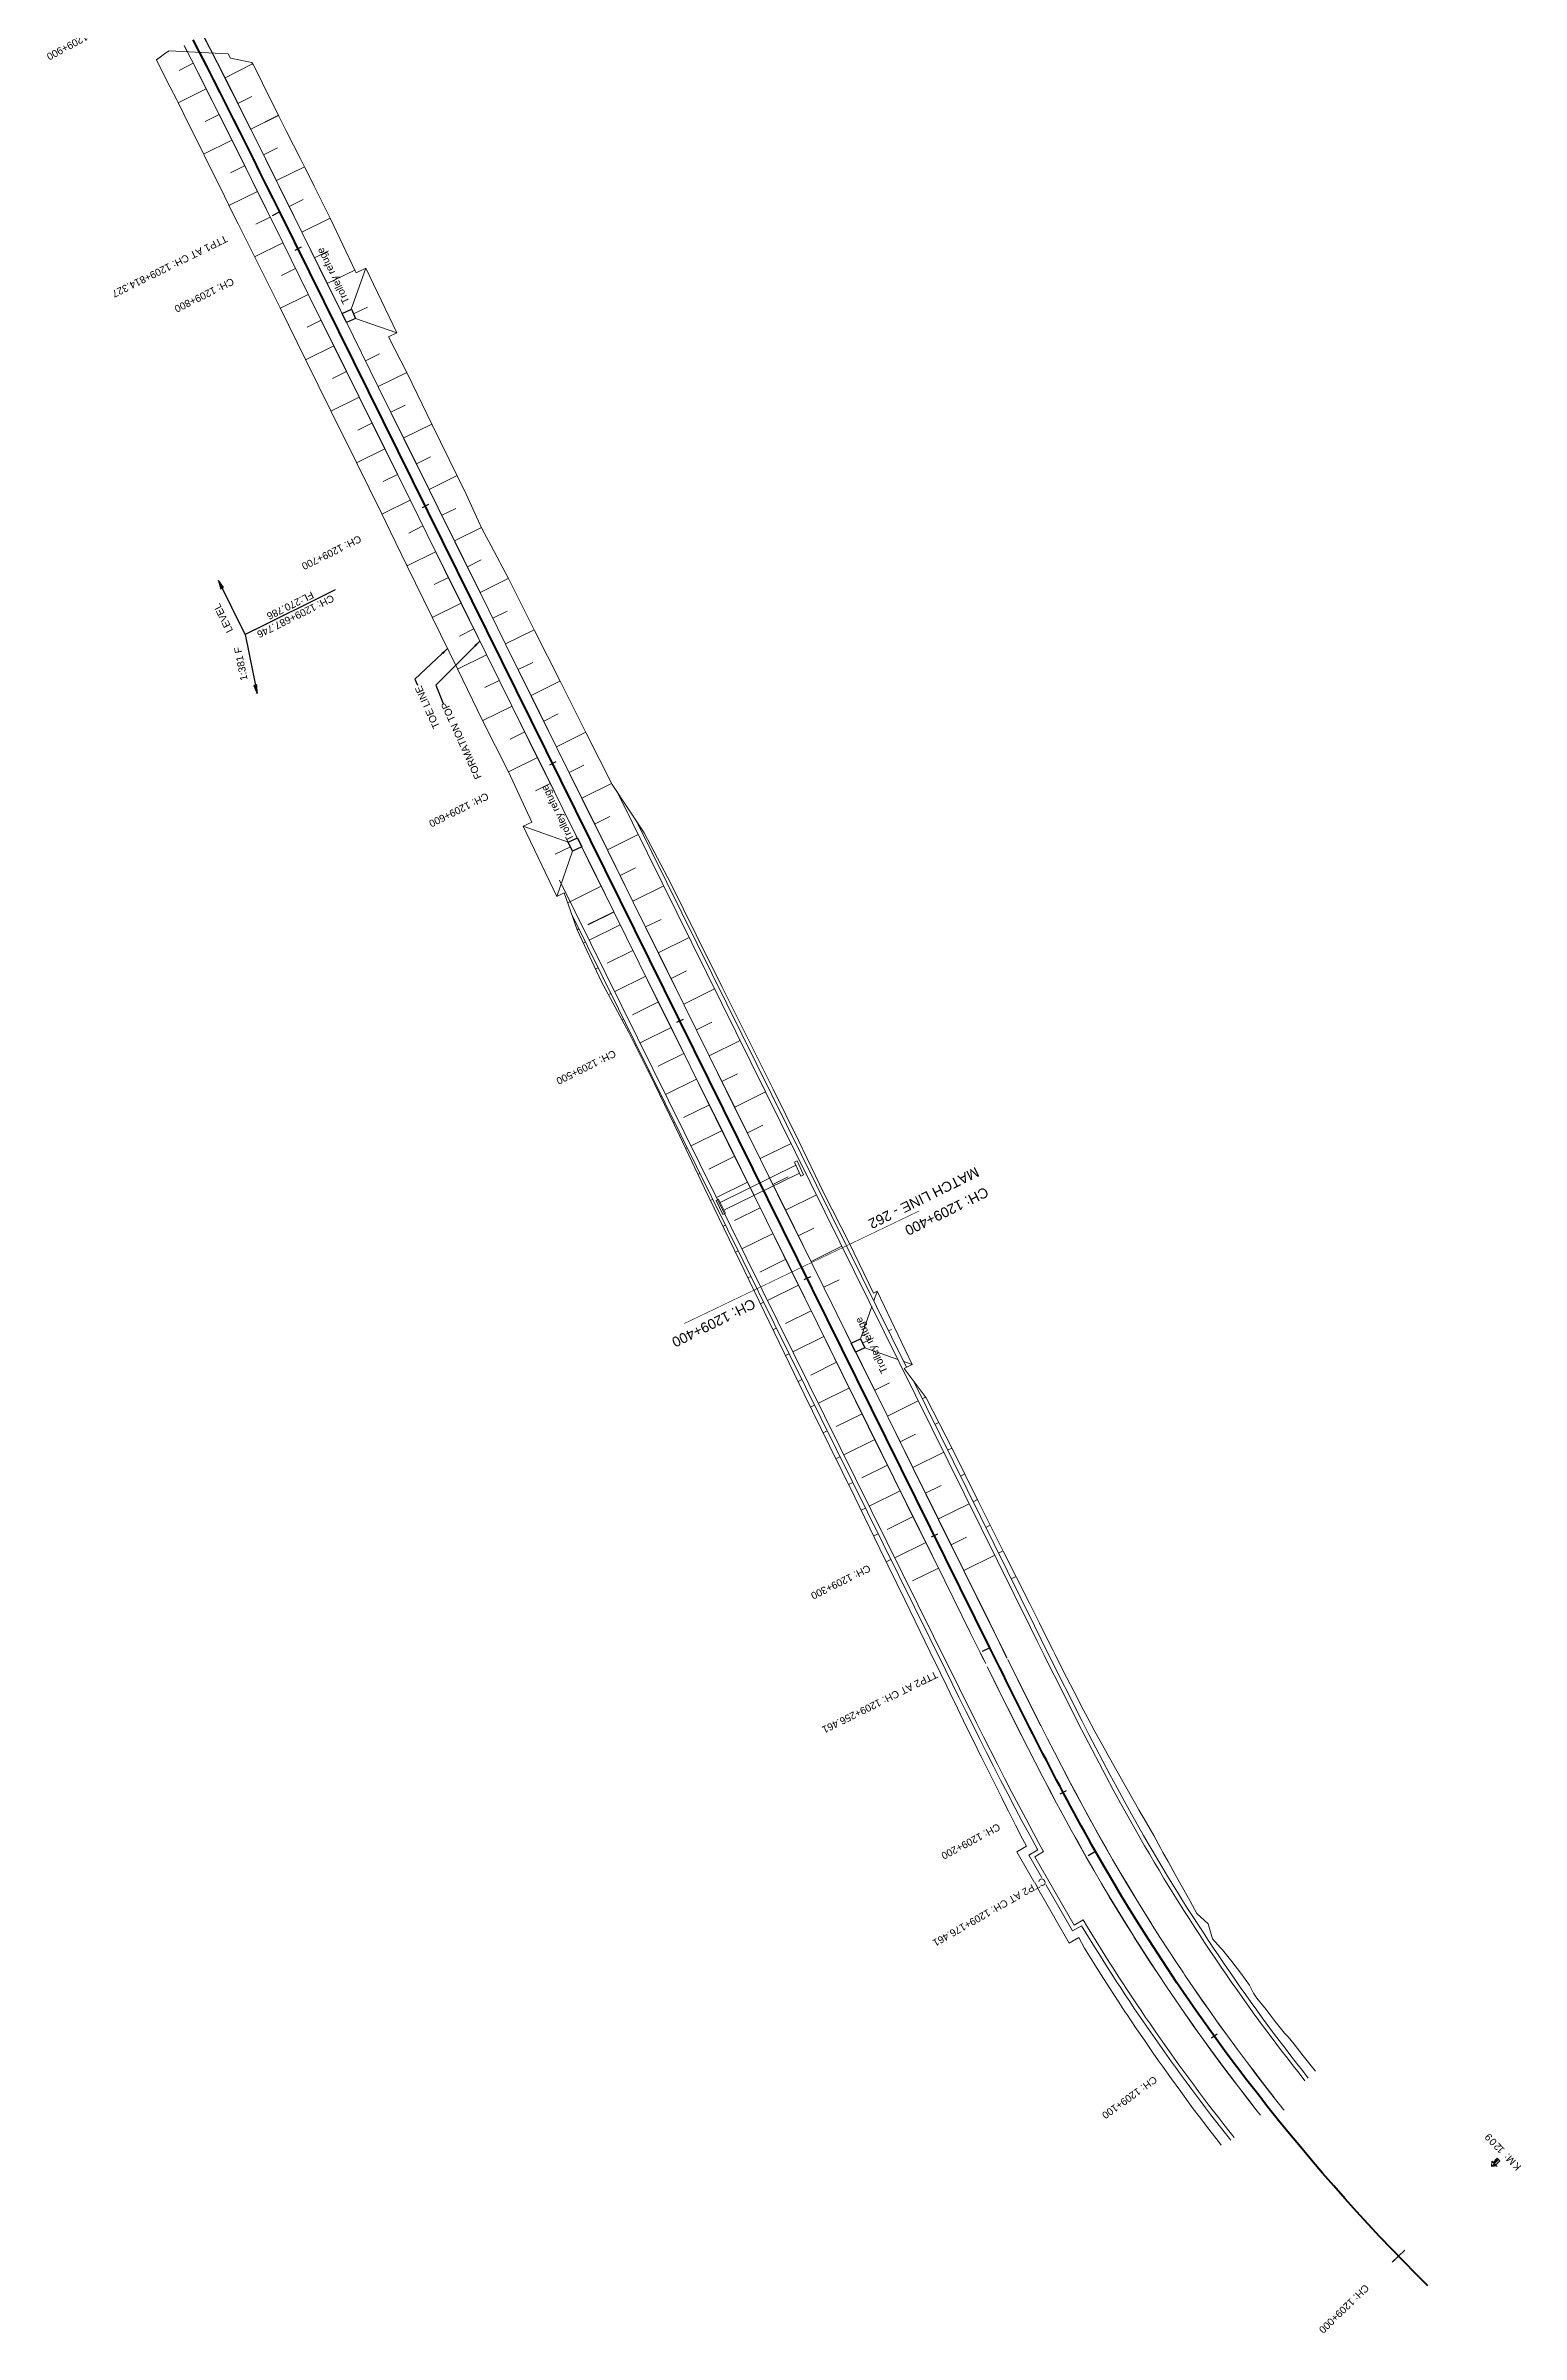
# Model space of a CAD drawing. Header units: metres. Extents: x 627595 to 629620, y 3389808 to 3391758.
# Drawn here: x 629106 to 629620, y 3389808 to 3390605 of the extents above; entities that cross this region are included whole.
import ezdxf

# ---------------------------------------------------------------- set-up
doc = ezdxf.new("R2010")
doc.units = ezdxf.units.M
doc.linetypes.add('CENTER2', pattern=[28.575, 19.05, -3.175, 3.175, -3.175])
doc.linetypes.add('PHANTOM2', pattern=[1.25, 0.625, -0.125, 0.125, -0.125, 0.125, -0.125])
doc.layers.add('A-BLDG', color=7, linetype='Continuous')
doc.layers.add('Trolley Refuse', color=10, linetype='Continuous')
for name, color, linetype, lineweight in [('C-ALIG-DG-CURVE', 1, 'CENTER2', 70), ('C-ALIG-DG-LINE', 1, 'CENTER2', 70), ('C-ALIG-DG-SPIRAL', 1, 'CENTER2', 70), ('C-ALIG-LABL-DG', 1, 'Continuous', 25), ('C-ALIG-LABL-DG-MARK', 1, 'Continuous', 25), ('Km post', 1, 'Continuous', 13), ('MATCH LINE', 7, 'Continuous', 0), ('PROPOSED DFCC TOE LINE', 239, 'Continuous', 0), ('PROPOSED DFCC TOE SLOPES', 239, 'Continuous', 0), ('PROPOSED DFCC TRACK', 1, 'Continuous', 0), ('PROPOSED FORMATION LINE - PLAN', 187, 'Continuous', 0)]:
    doc.layers.add(name, color=color, linetype=linetype, lineweight=lineweight)
doc.styles.add('Arial', font='arial.ttf')
doc.styles.get("Standard").update_dxf_attribs({"font": 'simplex.shx'})
doc.dimstyles.get("Standard").update_dxf_attribs({"dimtxt": 0.18, "dimasz": 0.18, "dimexe": 0.18, "dimexo": 0.0625, "dimgap": 0.09, "dimtad": 0, "dimtih": 1, "dimtoh": 1, "dimdec": 4, "dimzin": 0, "dimdsep": 46, "dimtxsty": 'Standard', "dimcen": 0.09, "dimadec": 0, "dimazin": 0, "dimtfac": 1, "dimtdec": 4, "dimtofl": 0, "dimtmove": 0, "dimatfit": 3, "dimfxl": 1, "dimtolj": 1, "dimtzin": 0, "dimarcsym": 0})

# ---------------------------------------------------------------- blocks, each defined once
blk = doc.blocks.new('Direction')
h = blk.add_hatch(color=256)
h.dxf.hatch_style = 1
h.paths.add_polyline_path([(-5.54, 0), (-4.75, -0.13), (-4.75, 0.13)])
blk.add_lwpolyline([(-5.54, 0), (-4.75, -0.13), (-4.75, 0.13)], close=True)
blk.add_lwpolyline([(0, 0), (-5.54, 0)])
blk = doc.blocks.new('Tick Hor')
blk.add_lwpolyline([(-0.5, 0), (0.5, 0)])
blk = doc.blocks.new('KM Post')
at = {"layer": 'Km post', "lineweight": 13}
h = blk.add_hatch(color=256, dxfattribs=at)
h.paths.add_polyline_path([(0, -8.9), (1.6, -8.9), (1.6, -3.8), (0, -3.8)])
h.paths.add_polyline_path([(0, -3.8), (0, 0), (-3.4, -3.8)])
for p, q in [((0, -8.9), (0, 0)), ((3.1, -3.8), (0, 0)), ((3.1, -3.8), (-3.4, -3.8))]:
    blk.add_line(p, q, dxfattribs=at)
blk.add_lwpolyline([(1.6, -3.8), (1.6, -8.9), (-1.6, -8.9), (-1.6, -3.8)], dxfattribs=at)

msp = doc.modelspace()

# ---------------------------------------------------------------- linework, layer by layer
at = {"layer": 'C-ALIG-DG-CURVE', "color": 1, "linetype": 'Continuous', "lineweight": 50, "flags": 128}
msp.add_lwpolyline([(629587.5325, 3389825.3041, -0.06831964), (629471.8222, 3389976.5204)], format="xyb", dxfattribs=at)
at = {"layer": 'C-ALIG-DG-LINE', "color": 1, "linetype": 'Continuous', "lineweight": 50, "flags": 128}
msp.add_lwpolyline([(629434.9824, 3390047.5202), (629187.6351, 3390547.5542)], dxfattribs=at)
at = {"layer": 'C-ALIG-DG-SPIRAL', "color": 1, "linetype": 'Continuous', "lineweight": 50, "flags": 128}
for points in [[(629187.6351, 3390547.5542), (629185.3465, 3390552.1804), (629183.0568, 3390556.806), (629180.7649, 3390561.4305), (629178.4698, 3390566.0534), (629176.1702, 3390570.6741), (629173.8652, 3390575.2921), (629171.5536, 3390579.9068), (629169.2344, 3390584.5177), (629166.9064, 3390589.1241), (629164.5687, 3390593.7256), (629162.22, 3390598.3216), (629159.8594, 3390602.9114), (629157.4857, 3390607.4944)], [(629471.8222, 3389976.5204), (629470.5514, 3389978.7665), (629469.2885, 3389981.017), (629468.0335, 3389983.2719), (629466.786, 3389985.531), (629465.5457, 3389987.7941), (629464.3124, 3389990.0609), (629463.0859, 3389992.3315), (629461.8658, 3389994.6055), (629460.652, 3389996.8829), (629459.4442, 3389999.1634), (629458.242, 3390001.4469), (629457.0453, 3390003.7333), (629455.8538, 3390006.0224), (629454.6671, 3390008.3141), (629453.4851, 3390010.6081), (629452.3074, 3390012.9044), (629451.1339, 3390015.2027), (629449.9642, 3390017.5031), (629448.798, 3390019.8052), (629447.6351, 3390022.109), (629446.4753, 3390024.4143), (629445.3182, 3390026.721), (629444.1635, 3390029.0289), (629443.0111, 3390031.3379), (629441.8605, 3390033.6479), (629440.7117, 3390035.9587), (629439.5641, 3390038.2702), (629438.4177, 3390040.5822), (629437.2722, 3390042.8947), (629436.1271, 3390045.2074), (629434.9824, 3390047.5202)]]:
    msp.add_lwpolyline(points, dxfattribs=at)
at = {"layer": 'C-ALIG-LABL-DG', "color": 1, "linetype": 'Continuous', "lineweight": 25}
msp.add_line((629577.3159, 3389835.6481), (629575.5191, 3389833.9099), dxfattribs=at)
at = {"layer": 'C-ALIG-LABL-DG-MARK', "color": 1, "linetype": 'Continuous', "lineweight": 25}
for p, q in [((629187.6351, 3390547.5542), (629184.9461, 3390546.2241)), ((629434.9824, 3390047.5202), (629432.2937, 3390046.1895)), ((629471.8222, 3389976.5204), (629469.2139, 3389975.0383))]:
    msp.add_line(p, q, dxfattribs=at)
at = {"layer": 'MATCH LINE', "color": 10, "linetype": 'PHANTOM2', "ltscale": 15, "const_width": 0.2}
for points in [[(629410.3418, 3390199.6294), (629328.5466, 3390160.4237)], [(629397.6901, 3390193.5652), (629328.5466, 3390160.4237)]]:
    msp.add_lwpolyline(points, dxfattribs=at)
at = {"layer": 'PROPOSED DFCC TOE LINE', "lineweight": 0, "flags": 128}
for points in [[(629515.6058, 3389874.2762), (629514.6381, 3389875.5172), (629511.2908, 3389879.8426), (629507.9577, 3389884.1788), (629505.8372, 3389886.9857), (629504.6757, 3389888.5536), (629501.4471, 3389892.9678), (629498.2459, 3389897.4013), (629495.0595, 3389901.8449), (629493.7641, 3389903.6706), (629491.9074, 3389906.3127), (629488.7904, 3389910.8048), (629485.7129, 3389915.3238), (629482.6745, 3389919.8689), (629482.1408, 3389920.6668), (629479.6494, 3389924.4225), (629476.7079, 3389929.0307), (629473.7423, 3389933.6226), (629471.0175, 3389937.9902), (629470.85, 3389938.261), (629468.0041, 3389942.9276), (629465.9943, 3389946.5891), (629462.6601, 3389944.6657), (629444.3303, 3389976.4399), (629447.7098, 3389978.3894), (629446.344, 3389980.9219), (629443.8806, 3389985.7865), (629441.4266, 3389990.6429), (629440.8962, 3389991.701), (629439.002, 3389995.5023), (629436.6095, 3390000.3658), (629434.1805, 3390005.1986), (629431.8507, 3390009.8752), (629431.7735, 3390010.0309), (629429.383, 3390014.8601), (629427.0145, 3390019.689), (629424.6554, 3390024.5112), (629422.9602, 3390027.9645), (629422.2951, 3390029.3216), (629419.9533, 3390034.13), (629417.6299, 3390038.9364), (629414.2123, 3390045.9793), (629405.4392, 3390063.9527), (629396.6572, 3390081.9217), (629387.9274, 3390099.9166), (629379.1476, 3390117.8867), (629370.3299, 3390135.838), (629361.5832, 3390153.8245), (629352.8875, 3390171.8362), (629344.1535, 3390189.829), (629335.4565, 3390207.8401), (629326.834, 3390225.888), (629318.1491, 3390243.905), (629309.2545, 3390261.8183), (629299.7497, 3390279.4298), (629291.2682, 3390297.5475), (629286.7018, 3390310.411), (629284.12, 3390309.1735), (629272.4083, 3390333.6077), (629275.4887, 3390335.0842), (629267.2676, 3390352.6148), (629258.2942, 3390370.4891), (629249.5334, 3390388.4686), (629240.7394, 3390406.4317), (629234.9411, 3390418.2132), (629231.9448, 3390424.3945), (629226.188, 3390436.1965), (629223.1631, 3390442.3637), (629214.329, 3390460.3069), (629205.4456, 3390478.2258), (629196.6214, 3390496.1739), (629187.8183, 3390514.1325), (629178.801, 3390531.9851), (629173.1027, 3390543.4294), (629170.742, 3390548.2097), (629169.909, 3390549.8958), (629168.3817, 3390552.9859), (629166.0306, 3390557.7623), (629163.683, 3390562.5362), (629161.3321, 3390567.3043), (629161.0899, 3390567.7946), (629158.9767, 3390572.0658), (629156.6157, 3390576.8204), (629154.2457, 3390581.5662), (629152.218, 3390585.6075), (629151.8676, 3390586.3037), (629149.4802, 3390591.0324), (629147.0829, 3390595.7517), (629144.6881, 3390600.4684), (629147.9802, 3390602.9648)], [(629170.5248, 3390601.1283), (629177.9553, 3390599.5519), (629178.345, 3390598.8644), (629180.4288, 3390594.7902), (629182.8537, 3390590.0081), (629185.2148, 3390585.1982), (629187.3345, 3390580.8879), (629187.5811, 3390580.3953), (629189.9739, 3390575.6099), (629192.395, 3390570.8426), (629194.8348, 3390566.0889), (629196.4118, 3390563.014), (629197.2712, 3390561.3375), (629199.6414, 3390556.5577), (629205.3025, 3390545.0949), (629213.8935, 3390527.0314), (629214.2203, 3390526.3806), (629217.628, 3390528.014), (629228.4472, 3390505.4418), (629225.514, 3390504.0358), (629232.046, 3390491.3845), (629240.7735, 3390473.3885), (629249.5801, 3390455.4316), (629252.5486, 3390449.2366), (629258.0668, 3390437.3166), (629261.3035, 3390431.2542), (629267.3878, 3390419.6142), (629276.4196, 3390401.7687), (629285.4012, 3390383.8985), (629294.4077, 3390366.0405), (629303.379, 3390348.1651), (629314.5214, 3390331.3637), (629323.8283, 3390313.6544), (629332.7413, 3390295.7501), (629341.6451, 3390277.8414), (629350.5657, 3390259.9409), (629359.5194, 3390242.0569), (629368.3753, 3390224.1244), (629376.9988, 3390206.0769), (629386.0758, 3390188.2539), (629394.4132, 3390171.058), (629395.697, 3390171.6733), (629407.9315, 3390146.1484), (629405.1127, 3390144.7974), (629412.8161, 3390134.5419), (629421.9142, 3390116.7292), (629430.7927, 3390098.8079), (629439.745, 3390080.9231), (629448.781, 3390063.0798), (629452.2281, 3390056.0515), (629454.6153, 3390051.2876), (629457.0111, 3390046.5391), (629457.6873, 3390045.2009), (629459.4074, 3390041.8019), (629461.8007, 3390037.0743), (629464.1931, 3390032.3575), (629466.6372, 3390027.678), (629466.7167, 3390027.5277), (629469.1106, 3390023.0251), (629471.5977, 3390018.3912), (629474.1002, 3390013.7774), (629476.0609, 3390010.1786), (629476.6103, 3390009.1799), (629479.1609, 3390004.6163), (629481.7462, 3390000.0844), (629484.3428, 3389995.5718), (629485.7028, 3389993.1632), (629486.9159, 3389991.0592), (629489.5299, 3389986.5824), (629492.1278, 3389982.1288), (629494.569, 3389977.5833), (629495.2884, 3389976.2589), (629497.0446, 3389973.0549), (629499.5345, 3389968.5316), (629502.0289, 3389964.0071), (629504.6085, 3389959.5315), (629504.7598, 3389959.2714), (629507.0775, 3389954.9815), (629510.9682, 3389951.3508), (629512.503, 3389946.1829), (629515.3568, 3389942.9673), (629516.0079, 3389942.3128), (629519.2971, 3389938.3087), (629522.364, 3389934.1584), (629525.4226, 3389930.005), (629526.7996, 3389927.2464), (629528.0306, 3389925.5297), (629531.2516, 3389921.4926), (629534.3764, 3389917.3884), (629537.5785, 3389913.3437), (629538.8819, 3389912.0231), (629540.9493, 3389909.4303), (629544.1096, 3389905.3592), (629547.3514, 3389901.3522), (629548.4141, 3389900.0459)], [(629403.3151, 3390147.1905), (629305.4166, 3390345.0927)], [(629405.9693, 3390145.2079), (629312.0032, 3390335.1609)]]:
    msp.add_lwpolyline(points, dxfattribs=at)
for points in [[(629520.0379, 3389877.0045, -0.03223318), (629467.4456, 3389952.7266), (629464.3428, 3389950.9366), (629450.6013, 3389974.7572), (629453.7022, 3389976.5461), (629452.7739, 3389978.222), (629450.1722, 3389982.9926), (629447.6036, 3389987.772), (629445.0655, 3389992.5587), (629442.5557, 3389997.3511), (629440.0715, 3390002.1479), (629437.6106, 3390006.9476), (629435.1706, 3390011.7489), (629432.7489, 3390016.5505), (629430.3431, 3390021.351), (629427.9507, 3390026.1492), (629425.5692, 3390030.9438), (629423.198, 3390035.73), (629420.8292, 3390040.5175), (629285.1358, 3390314.8222)], [(629518.866, 3389876.0683, -0.03172122), (629466.9221, 3389950.6928), (629463.793, 3389948.8878), (629448.5524, 3389975.307), (629451.6758, 3389977.1087), (629451.4593, 3389977.4995), (629448.8531, 3389982.2785), (629446.2803, 3389987.0656), (629443.7385, 3389991.8594), (629441.2253, 3389996.6582), (629438.7381, 3390001.4608), (629436.2746, 3390006.2656), (629433.8323, 3390011.0714), (629431.4087, 3390015.8767), (629429.0014, 3390020.6803), (629426.6078, 3390025.4809), (629424.2254, 3390030.2772), (629421.8539, 3390035.0641), (629419.4848, 3390039.8523), (629289.3887, 3390302.8419)], [(629544.7272, 3389896.7277, -0.03867202), (629485.5738, 3389984.3008), (629482.9984, 3389988.8728), (629480.4666, 3389993.4432), (629477.9613, 3389998.0372), (629475.4803, 3390002.6534), (629473.0215, 3390007.2906), (629470.5827, 3390011.9474), (629468.1616, 3390016.6225), (629465.7559, 3390021.3145), (629463.3633, 3390026.0224), (629460.9816, 3390030.7447), (629458.6083, 3390035.4803), (629456.2411, 3390040.2279), (629453.8776, 3390044.9864), (629451.5135, 3390049.7582), (629449.1519, 3390054.5312), (629403.3151, 3390147.1905)], [(629545.8992, 3389897.6639, -0.03866952), (629486.8794, 3389985.0394), (629484.3079, 3389989.6043), (629481.7811, 3389994.1657), (629479.2804, 3389998.7513), (629476.8035, 3390003.3598), (629474.3485, 3390007.9899), (629471.9131, 3390012.6403), (629469.495, 3390017.3095), (629467.0919, 3390021.9965), (629464.7016, 3390026.6999), (629462.3218, 3390031.4185), (629459.95, 3390036.151), (629457.584, 3390040.8962), (629455.2213, 3390045.653), (629452.8576, 3390050.4241), (629450.4963, 3390055.1964), (629408.2164, 3390140.6654)]]:
    msp.add_lwpolyline(points, format="xyb", dxfattribs=at)
at = {"layer": 'PROPOSED DFCC TOE SLOPES', "flags": 128}
for points in [[(629157.4623, 3390599.3376), (629152.6239, 3390596.853)], [(629168.575, 3390594.2855), (629178.1647, 3390599.1824)], [(629168.5827, 3390594.2703), (629178.1968, 3390599.1257)], [(629162.0004, 3390590.4466), (629152.2686, 3390585.5066)], [(629173.0907, 3390585.3441), (629177.9184, 3390587.7822)], [(629173.0965, 3390585.3325), (629177.9325, 3390587.7542)], [(629166.5003, 3390581.5329), (629161.609, 3390579.0739)], [(629177.574, 3390576.3909), (629187.1803, 3390581.2013)], [(629177.5783, 3390576.3823), (629187.1966, 3390581.1682)], [(629170.9718, 3390572.6008), (629161.1395, 3390567.6942)], [(629182.0331, 3390567.4294), (629186.8608, 3390569.8315)], [(629182.0357, 3390567.4242), (629186.8672, 3390569.819)], [(629175.4223, 3390563.6543), (629170.4836, 3390561.2021)], [(629186.4769, 3390558.4645), (629196.2585, 3390563.313)], [(629186.4781, 3390558.462), (629196.2634, 3390563.3034)], [(629179.8611, 3390554.6981), (629169.959, 3390549.7947)], [(629190.9127, 3390549.499), (629195.8208, 3390551.9274)], [(629190.9128, 3390549.4988), (629195.8211, 3390551.9268)], [(629184.2949, 3390545.7363), (629179.344, 3390543.287)], [(629195.3467, 3390540.5355), (629205.1574, 3390545.3887)], [(629188.7289, 3390536.7731), (629178.8507, 3390531.8866)], [(629193.1628, 3390527.8099), (629188.2611, 3390525.3851)], [(629199.7807, 3390531.5723), (629204.619, 3390533.9657)], [(629204.2146, 3390522.609), (629213.7527, 3390527.3273)], [(629212.5732, 3390513.6528), (629217.628, 3390528.014)], [(629197.5968, 3390518.8466), (629187.8669, 3390514.0334)], [(629213.3296, 3390512.0747), (629218.1836, 3390514.4013)], [(629214.086, 3390510.4966), (629228.4472, 3390505.4418)], [(629202.0307, 3390509.8834), (629197.1496, 3390507.4688)], [(629206.4647, 3390500.9201), (629196.6701, 3390496.0749)], [(629217.5165, 3390495.7192), (629222.4119, 3390498.1409)], [(629210.8986, 3390491.9568), (629205.9904, 3390489.5288)], [(629221.9505, 3390486.756), (629231.8957, 3390491.6757)], [(629215.3326, 3390482.9936), (629205.4946, 3390478.1269)], [(629226.3844, 3390477.7927), (629231.3256, 3390480.237)], [(629219.7665, 3390474.0303), (629214.8514, 3390471.5989)], [(629230.8184, 3390468.8294), (629240.6305, 3390473.6833)], [(629224.2005, 3390465.0671), (629214.3778, 3390460.2079)], [(629228.6345, 3390456.1038), (629223.7146, 3390453.6701)], [(629235.2523, 3390459.8662), (629240.1424, 3390462.2852)], [(629239.6863, 3390450.9029), (629249.4358, 3390455.7258)], [(629233.0684, 3390447.1405), (629223.2117, 3390442.2646)], [(629244.1203, 3390441.9397), (629248.9235, 3390444.3157)], [(629237.5024, 3390438.1773), (629232.5557, 3390435.7302)], [(629248.5542, 3390432.9764), (629257.9291, 3390437.614)], [(629241.9363, 3390429.214), (629231.9929, 3390424.2952)], [(629252.9882, 3390424.0131), (629257.7953, 3390426.3911)], [(629246.3703, 3390420.2508), (629241.3714, 3390417.7779)], [(629257.4221, 3390415.0499), (629267.236, 3390419.9046)], [(629250.8042, 3390411.2875), (629240.7879, 3390406.3326)], [(629261.8561, 3390406.0866), (629266.8059, 3390408.5352)], [(629255.2382, 3390402.3242), (629250.2116, 3390399.8377)], [(629266.29, 3390397.1234), (629276.2716, 3390402.061)], [(629259.6722, 3390393.361), (629249.5817, 3390388.3694)], [(629270.724, 3390388.1601), (629275.7436, 3390390.6432)], [(629264.1061, 3390384.3977), (629259.0341, 3390381.8887)], [(629275.1579, 3390379.1968), (629285.2541, 3390384.1912)], [(629268.5401, 3390375.4345), (629258.3437, 3390370.3905)], [(629279.5919, 3390370.2336), (629284.6744, 3390372.7478)], [(629272.974, 3390366.4712), (629267.9022, 3390363.9623)], [(629284.0259, 3390361.2703), (629294.2602, 3390366.333)], [(629277.408, 3390357.5079), (629267.3145, 3390352.5149)], [(629288.4598, 3390352.3071), (629293.6031, 3390354.8514)], [(629281.8419, 3390348.5447), (629276.7016, 3390346.0019)], [(629292.8938, 3390343.3438), (629303.2321, 3390348.458)], [(629297.3277, 3390334.3805), (629302.5983, 3390336.9878)], [(629272.4083, 3390333.6077), (629288.1468, 3390328.0681)], [(629301.7617, 3390325.4173), (629312.5108, 3390330.7347)], [(629288.9032, 3390326.4901), (629283.5837, 3390323.9403)], [(629289.6596, 3390324.912), (629284.12, 3390309.1735)], [(629306.1956, 3390316.454), (629311.5736, 3390319.1144)], [(629299.5778, 3390312.6916), (629287.9365, 3390306.9329)], [(629310.6296, 3390307.4908), (629321.3855, 3390312.8115)], [(629304.0076, 3390303.8494), (629294.9995, 3390299.3933)], [(629304.0117, 3390303.7284), (629295.0485, 3390299.2944)], [(629291.8624, 3390297.8414), (629291.2682, 3390297.5475)], [(629306.2436, 3390299.3293), (629295.4429, 3390293.9864)], [(629315.0636, 3390298.5275), (629320.4415, 3390301.1879)], [(629294.0984, 3390293.3213), (629293.4068, 3390292.9792)], [(629310.6776, 3390290.3661), (629301.6695, 3390285.9099)], [(629319.4975, 3390289.5642), (629330.2534, 3390294.885)], [(629298.5324, 3390284.358), (629297.6476, 3390283.9203)], [(629315.1115, 3390281.4028), (629304.3108, 3390276.0599)], [(629323.9315, 3390280.601), (629329.3094, 3390283.2614)], [(629302.9663, 3390275.3948), (629302.1463, 3390274.9891)], [(629319.5455, 3390272.4395), (629310.5374, 3390267.9834)], [(629328.3654, 3390271.6377), (629339.1213, 3390276.9585)], [(629307.4003, 3390266.4315), (629306.8987, 3390266.1834)], [(629323.9795, 3390263.4763), (629313.1787, 3390258.1334)], [(629332.7994, 3390262.6745), (629338.1773, 3390265.3348)], [(629311.8342, 3390257.4683), (629311.4972, 3390257.3015)], [(629337.2333, 3390253.7112), (629347.9892, 3390259.0319)], [(629316.2682, 3390248.505), (629315.9445, 3390248.3449)], [(629328.4134, 3390254.513), (629319.4053, 3390250.0569)], [(629341.6673, 3390244.7479), (629347.0452, 3390247.4083)], [(629320.7022, 3390239.5417), (629320.339, 3390239.3621)], [(629332.8474, 3390245.5498), (629322.0466, 3390240.2068)], [(629346.1012, 3390235.7847), (629356.8572, 3390241.1054)], [(629337.2813, 3390236.5865), (629328.2733, 3390232.1304)], [(629325.1361, 3390230.5785), (629324.6814, 3390230.3536)], [(629341.7153, 3390227.6232), (629330.9146, 3390222.2803)], [(629350.5352, 3390226.8214), (629355.9132, 3390229.4818)], [(629329.5701, 3390221.6152), (629329.0082, 3390221.3373)], [(629346.1492, 3390218.66), (629337.1412, 3390214.2038)], [(629354.9692, 3390217.8582), (629365.7251, 3390223.1789)], [(629334.004, 3390212.652), (629333.3194, 3390212.3133)], [(629350.5832, 3390209.6967), (629339.7825, 3390204.3538)], [(629359.4031, 3390208.8949), (629364.7811, 3390211.5553)], [(629338.438, 3390203.6887), (629337.6494, 3390203.2986)], [(629355.0172, 3390200.7335), (629346.0091, 3390196.2773)], [(629363.8371, 3390199.9316), (629374.593, 3390205.2524)], [(629342.8719, 3390194.7254), (629341.9979, 3390194.2931)], [(629359.4511, 3390191.7702), (629348.6504, 3390186.4273)], [(629368.271, 3390190.9684), (629373.649, 3390193.6287)], [(629347.3059, 3390185.7622), (629346.3558, 3390185.2922)], [(629372.705, 3390182.0051), (629383.4609, 3390187.3259)], [(629351.7398, 3390176.7989), (629350.7227, 3390176.2958)], [(629363.8851, 3390182.8069), (629354.877, 3390178.3508)], [(629377.1389, 3390173.0419), (629382.5169, 3390175.7022)], [(629356.1738, 3390167.8357), (629355.0801, 3390167.2946)], [(629368.319, 3390173.8437), (629357.5183, 3390168.5008)], [(629394.5248, 3390168.343), (629395.697, 3390171.6733)], [(629372.753, 3390164.8804), (629363.7449, 3390160.4243)], [(629389.8735, 3390155.1281), (629393.8291, 3390166.3664)], [(629360.6078, 3390158.8724), (629359.428, 3390158.2888)], [(629377.1869, 3390155.9172), (629366.3862, 3390150.5742)], [(629390.6299, 3390153.55), (629394.4854, 3390155.398)], [(629391.3863, 3390151.972), (629402.966, 3390147.8962)], [(629399.6936, 3390157.8944), (629400.7539, 3390158.4026)], [(629365.0417, 3390149.9091), (629363.7887, 3390149.2893)], [(629381.6209, 3390146.9539), (629372.6128, 3390142.4978)], [(629404.9923, 3390147.183), (629407.9315, 3390146.1484)], [(629369.4757, 3390140.9459), (629368.162, 3390140.296)], [(629386.0548, 3390137.9906), (629375.2541, 3390132.6477)], [(629394.8748, 3390137.1888), (629400.0602, 3390139.7539)], [(629373.9096, 3390131.9826), (629372.5533, 3390131.3116)], [(629390.4888, 3390129.0274), (629381.4807, 3390124.5712)], [(629399.3087, 3390128.2256), (629410.0646, 3390133.5463)], [(629411.4091, 3390134.2114), (629412.6159, 3390134.8084)], [(629378.3436, 3390123.0194), (629376.9621, 3390122.336)], [(629394.9228, 3390120.0641), (629384.122, 3390114.7212)], [(629403.7427, 3390119.2623), (629409.1218, 3390121.9232)], [(629415.8431, 3390125.2481), (629417.2161, 3390125.9274)], [(629382.7775, 3390114.0561), (629381.3614, 3390113.3555)], [(629408.1766, 3390110.299), (629418.9325, 3390115.6198)], [(629420.277, 3390116.2849), (629421.7652, 3390117.021)], [(629387.2115, 3390105.0928), (629385.7513, 3390104.3705)], [(629399.3567, 3390111.1009), (629390.3486, 3390106.6447)], [(629412.6106, 3390101.3358), (629417.9897, 3390103.9967)], [(629424.711, 3390107.3216), (629426.208, 3390108.0622)], [(629391.6455, 3390096.1296), (629390.1286, 3390095.3792)], [(629403.7907, 3390102.1376), (629392.9899, 3390096.7947)], [(629417.0445, 3390092.3725), (629427.8005, 3390097.6933)], [(629429.1449, 3390098.3584), (629430.6473, 3390099.1015)], [(629408.2246, 3390093.1743), (629399.2166, 3390088.7182)], [(629433.5789, 3390089.3951), (629435.1222, 3390090.1585)], [(629396.0794, 3390087.1663), (629394.4935, 3390086.3818)], [(629412.6586, 3390084.2111), (629401.8579, 3390078.8682)], [(629421.4785, 3390083.4093), (629426.8576, 3390086.0702)], [(629438.0129, 3390080.4318), (629439.5983, 3390081.2161)], [(629400.5134, 3390078.2031), (629398.8716, 3390077.3909)], [(629417.0925, 3390075.2478), (629408.0845, 3390070.7917)], [(629425.9125, 3390074.446), (629436.6684, 3390079.7667)], [(629442.4468, 3390071.4686), (629444.115, 3390072.2938)]]:
    msp.add_lwpolyline(points, dxfattribs=at)
at = {"layer": 'PROPOSED DFCC TRACK', "linetype": 'Continuous', "flags": 128}
for points in [[(629147.9802, 3390602.9648), (629149.1184, 3390603.6974), (629169.6444, 3390602.5978), (629170.5248, 3390601.1283)], [(629367.4338, 3390215.5724), (629341.0326, 3390202.6304)], [(629368.6778, 3390212.8412), (629342.3365, 3390199.9285)]]:
    msp.add_lwpolyline(points, dxfattribs=at)
for points in [[(629367.8453, 3390217.0815), (629370.0864, 3390212.1612), (629369.1764, 3390211.7466), (629366.9352, 3390216.667)], [(629339.6082, 3390203.2767), (629341.9659, 3390198.4111), (629342.8658, 3390198.8472), (629340.5081, 3390203.7128)]]:
    msp.add_lwpolyline(points, close=True, dxfattribs=at)
at = {"layer": 'PROPOSED FORMATION LINE - PLAN', "lineweight": 0, "flags": 128}
for points in [[(629440.9837, 3390043.8684), (629440.7165, 3390044.4077), (629438.3518, 3390049.1871), (629434.8808, 3390056.2036), (629426.0129, 3390074.1301), (629417.145, 3390092.0567), (629408.2771, 3390109.9832), (629399.4092, 3390127.9097), (629390.5413, 3390145.8362), (629381.6734, 3390163.7627), (629372.8054, 3390181.6893), (629363.9375, 3390199.6158), (629355.0696, 3390217.5423), (629346.2017, 3390235.4688), (629337.3338, 3390253.3953), (629328.4659, 3390271.3219), (629319.598, 3390289.2484), (629310.7301, 3390307.1749), (629301.8621, 3390325.1014), (629292.9942, 3390343.028), (629284.1263, 3390360.9545), (629275.2584, 3390378.881), (629266.3905, 3390396.8075), (629257.5226, 3390414.734), (629251.7003, 3390426.5037), (629248.6547, 3390432.6606), (629242.8324, 3390444.4302), (629239.7868, 3390450.5871), (629230.9188, 3390468.5136), (629222.0509, 3390486.4401), (629213.183, 3390504.3666), (629204.3151, 3390522.2932), (629195.4472, 3390540.2197), (629189.7786, 3390551.6787), (629187.4134, 3390556.4595), (629186.5784, 3390558.1467), (629185.0466, 3390561.2404), (629182.6768, 3390566.0211), (629180.3028, 3390570.8008), (629177.9235, 3390575.5788), (629177.6783, 3390576.0704), (629175.5375, 3390580.3547), (629173.1437, 3390585.1277), (629170.7408, 3390589.8972), (629168.6831, 3390593.9619), (629168.3275, 3390594.6626), (629165.9027, 3390599.4232), (629163.465, 3390604.1783), (629161.0134, 3390608.9274)], [(629440.7613, 3390044.4299), (629438.3966, 3390049.2093), (629434.9256, 3390056.2258), (629426.0577, 3390074.1523), (629417.1898, 3390092.0788), (629408.3219, 3390110.0054), (629399.454, 3390127.9319), (629390.5861, 3390145.8584), (629381.7182, 3390163.7849), (629372.8503, 3390181.7114), (629363.9823, 3390199.638), (629355.1144, 3390217.5645), (629346.2465, 3390235.491), (629337.3786, 3390253.4175), (629328.5107, 3390271.344), (629319.6428, 3390289.2706), (629310.7749, 3390307.1971), (629301.907, 3390325.1236), (629293.039, 3390343.0501), (629284.1711, 3390360.9766), (629275.3032, 3390378.9032), (629266.4353, 3390396.8297), (629257.5674, 3390414.7562), (629251.7452, 3390426.5259), (629248.6995, 3390432.6827), (629242.8773, 3390444.4524), (629239.8316, 3390450.6092), (629230.9637, 3390468.5358), (629222.0957, 3390486.4623), (629213.2278, 3390504.3888), (629204.3599, 3390522.3153), (629195.492, 3390540.2418), (629189.8234, 3390551.7009), (629187.4582, 3390556.4816), (629186.6232, 3390558.1689), (629185.0914, 3390561.2626), (629182.7216, 3390566.0433), (629180.3476, 3390570.823), (629177.9682, 3390575.6011), (629177.723, 3390576.0928), (629175.5822, 3390580.3771), (629173.1884, 3390585.1501), (629170.7854, 3390589.9197), (629168.7277, 3390593.9846), (629168.3721, 3390594.6852), (629165.9472, 3390599.4459), (629163.5095, 3390604.2012), (629161.0578, 3390608.9504)], [(629432.7673, 3390043.4489), (629431.5845, 3390045.8395), (629428.1136, 3390052.856), (629419.2457, 3390070.7825), (629410.3777, 3390088.709), (629401.5098, 3390106.6356), (629392.6419, 3390124.5621), (629383.774, 3390142.4886), (629374.9061, 3390160.4151), (629366.0382, 3390178.3416), (629357.1703, 3390196.2682), (629348.3024, 3390214.1947), (629339.4344, 3390232.1212), (629330.5665, 3390250.0477), (629321.6986, 3390267.9742), (629312.8307, 3390285.9008), (629303.9628, 3390303.8273), (629295.0949, 3390321.7538), (629286.227, 3390339.6803), (629277.3591, 3390357.6068), (629268.4911, 3390375.5334), (629259.6232, 3390393.4599), (629250.7553, 3390411.3864), (629244.9331, 3390423.1561), (629241.8874, 3390429.3129), (629236.0652, 3390441.0826), (629233.0195, 3390447.2394), (629224.1516, 3390465.166), (629215.2837, 3390483.0925), (629206.4158, 3390501.019), (629197.5478, 3390518.9455), (629188.6799, 3390536.872), (629183.0114, 3390548.3311), (629180.6466, 3390553.1109), (629179.8119, 3390554.7975), (629178.281, 3390557.8893), (629175.9134, 3390562.6656), (629173.5425, 3390567.4391), (629171.1671, 3390572.2093), (629170.9224, 3390572.7), (629168.786, 3390576.9755), (629166.3979, 3390581.7371), (629164.0015, 3390586.4935), (629161.9503, 3390590.5457), (629161.5958, 3390591.244), (629159.1794, 3390595.988), (629156.7512, 3390600.7249), (629154.3099, 3390605.4539)], [(629433.5426, 3390041.9949), (629431.6293, 3390045.8616), (629428.1584, 3390052.8782), (629419.2905, 3390070.8047), (629410.4226, 3390088.7312), (629401.5546, 3390106.6577), (629392.6867, 3390124.5842), (629383.8188, 3390142.5108), (629374.9509, 3390160.4373), (629366.083, 3390178.3638), (629357.2151, 3390196.2903), (629348.3472, 3390214.2168), (629339.4793, 3390232.1434), (629330.6113, 3390250.0699), (629321.7434, 3390267.9964), (629312.8755, 3390285.9229), (629304.0076, 3390303.8494), (629295.1397, 3390321.776), (629286.2718, 3390339.7025), (629277.4039, 3390357.629), (629268.536, 3390375.5555), (629259.668, 3390393.482), (629250.8001, 3390411.4086), (629244.9779, 3390423.1782), (629241.9322, 3390429.3351), (629236.11, 3390441.1047), (629233.0643, 3390447.2616), (629224.1964, 3390465.1881), (629215.3285, 3390483.1146), (629206.4606, 3390501.0412), (629197.5927, 3390518.9677), (629188.7247, 3390536.8942), (629183.0562, 3390548.3532), (629180.6914, 3390553.1331), (629179.8567, 3390554.8197), (629178.3258, 3390557.9115), (629175.9582, 3390562.6878), (629173.5873, 3390567.4613), (629171.2119, 3390572.2316), (629170.9671, 3390572.7223), (629168.8307, 3390576.9978), (629166.4425, 3390581.7595), (629164.0462, 3390586.516), (629161.9949, 3390590.5683), (629161.6404, 3390591.2666), (629159.2239, 3390596.0108), (629156.7956, 3390600.7477), (629154.3543, 3390605.4769)], [(629529.275, 3389884.7565), (629528.1411, 3389886.1811), (629524.8482, 3389890.3835), (629521.5872, 3389894.6107), (629519.5066, 3389897.3428), (629518.3583, 3389898.8625), (629515.1619, 3389903.1387), (629511.9979, 3389907.4391), (629508.8667, 3389911.7633), (629507.5942, 3389913.5405), (629505.7683, 3389916.1111), (629502.7031, 3389920.4824), (629499.671, 3389924.8767), (629496.6724, 3389929.2939), (629496.1494, 3389930.0719), (629493.7074, 3389933.7338), (629490.7762, 3389938.196), (629487.8789, 3389942.6803), (629485.1816, 3389946.9234), (629485.0157, 3389947.1865), (629482.1868, 3389951.7143), (629479.3923, 3389956.2634), (629476.6324, 3389960.8335), (629474.6996, 3389964.0815), (629473.9072, 3389965.4245), (629471.217, 3389970.036), (629468.5618, 3389974.6678), (629465.9307, 3389979.3387), (629464.7118, 3389981.5295), (629463.3338, 3389984.0265), (629460.7689, 3389988.7298), (629458.2337, 3389993.447), (629455.7258, 3389998.1767), (629455.1831, 3389999.2082), (629453.243, 3390002.9174), (629450.7829, 3390007.6677), (629448.3431, 3390012.4264), (629445.999, 3390017.0384), (629445.9212, 3390017.1921), (629443.5147, 3390021.9634), (629441.1213, 3390026.7392), (629438.7385, 3390031.5181), (629437.0333, 3390034.9496), (629436.3638, 3390036.299), (629434.0923, 3390040.884)], [(629528.1018, 3389886.1503), (629524.8087, 3389890.3528), (629521.5475, 3389894.5803), (629519.4667, 3389897.3126), (629518.3184, 3389898.8324), (629515.1217, 3389903.109), (629511.9575, 3389907.4096), (629508.8261, 3389911.7341), (629507.5535, 3389913.5114), (629505.7275, 3389916.0823), (629502.662, 3389920.4538), (629499.6298, 3389924.8485), (629496.631, 3389929.266), (629496.1079, 3389930.044), (629493.6658, 3389933.7062), (629490.7343, 3389938.1687), (629487.8368, 3389942.6534), (629485.1393, 3389946.8968), (629484.9734, 3389947.1598), (629482.1443, 3389951.6879), (629479.3496, 3389956.2374), (629476.5895, 3389960.8078), (629474.6565, 3389964.056), (629473.8641, 3389965.3991), (629471.1737, 3389970.011), (629468.5183, 3389974.6431), (629465.887, 3389979.3143), (629464.6681, 3389981.5052), (629463.29, 3389984.0024), (629460.7249, 3389988.706), (629458.1895, 3389993.4235), (629455.6816, 3389998.1534), (629455.1388, 3389999.1849), (629453.1987, 3390002.8943), (629450.7385, 3390007.6448), (629448.2986, 3390012.4037), (629445.9544, 3390017.0158), (629445.8766, 3390017.1695), (629443.47, 3390021.941), (629441.0766, 3390026.7168), (629438.6937, 3390031.4959), (629436.9886, 3390034.9273), (629436.319, 3390036.2768), (629434.4137, 3390040.1228)], [(629537.5196, 3389886.4435), (629537.3163, 3389886.6967), (629534.027, 3389890.8294), (629530.7691, 3389894.987), (629527.5429, 3389899.1692), (629525.4845, 3389901.8721), (629524.3484, 3389903.3757), (629521.186, 3389907.6063), (629518.0558, 3389911.8608), (629514.9579, 3389916.139), (629513.699, 3389917.8972), (629511.8926, 3389920.4405), (629508.86, 3389924.7651), (629505.8603, 3389929.1126), (629502.8937, 3389933.4828), (629502.3762, 3389934.2524), (629499.9603, 3389937.8753), (629497.0603, 3389942.29), (629494.1939, 3389946.7265), (629491.5252, 3389950.9244), (629491.3612, 3389951.1847), (629488.5624, 3389955.6642), (629485.7977, 3389960.1648), (629483.0672, 3389964.6862), (629481.155, 3389967.8996), (629480.3711, 3389969.2283), (629477.7095, 3389973.7907), (629475.0826, 3389978.3731), (629472.4786, 3389982.9958), (629471.2717, 3389985.1651), (629469.9067, 3389987.6386), (629467.3646, 3389992.2999), (629464.8502, 3389996.9784), (629462.3612, 3390001.6726), (629461.8223, 3390002.6968), (629459.8953, 3390006.3811), (629457.4502, 3390011.1026), (629455.0234, 3390015.8357), (629452.6902, 3390020.4262), (629452.6128, 3390020.5792), (629450.2158, 3390025.3317), (629447.8301, 3390030.0921), (629445.4533, 3390034.859), (629443.7514, 3390038.284), (629443.0829, 3390039.6313), (629441.2123, 3390043.4071)], [(629534.0662, 3389890.8604), (629530.8086, 3389895.0177), (629527.5826, 3389899.1995), (629525.5243, 3389901.9023), (629524.3884, 3389903.4058), (629521.2262, 3389907.6361), (629518.0962, 3389911.8903), (629514.9985, 3389916.1681), (629513.7397, 3389917.9262), (629511.9334, 3389920.4693), (629508.9011, 3389924.7937), (629505.9016, 3389929.1409), (629502.9351, 3389933.5107), (629502.4177, 3389934.2803), (629500.002, 3389937.9029), (629497.1022, 3389942.3173), (629494.236, 3389946.7535), (629491.5675, 3389950.9511), (629491.4035, 3389951.2113), (629488.6049, 3389955.6905), (629485.8404, 3389960.1908), (629483.1101, 3389964.7119), (629481.198, 3389967.925), (629480.4142, 3389969.2536), (629477.7528, 3389973.8157), (629475.1261, 3389978.3978), (629472.5223, 3389983.0202), (629471.3154, 3389985.1894), (629469.9505, 3389987.6627), (629467.4086, 3389992.3237), (629464.8943, 3389997.002), (629462.4055, 3390001.6959), (629461.8666, 3390002.7201), (629459.9397, 3390006.4042), (629457.4946, 3390011.1255), (629455.068, 3390015.8585), (629452.7348, 3390020.4487), (629452.6574, 3390020.6018), (629450.2605, 3390025.3542), (629447.8748, 3390030.1145), (629445.498, 3390034.8813), (629443.7962, 3390038.3062), (629443.1277, 3390039.6535), (629441.8562, 3390042.22)]]:
    msp.add_lwpolyline(points, dxfattribs=at)
at = {"layer": 'Trolley Refuse'}
for points in [[(629212.5809, 3390513.6564), (629214.086, 3390510.4966), (629210.9261, 3390508.9915), (629209.421, 3390512.1513)], [(629291.3144, 3390329.5769), (629292.8195, 3390326.4171), (629289.6596, 3390324.912), (629288.1545, 3390328.0718)], [(629389.8812, 3390155.1318), (629391.3863, 3390151.972), (629388.2265, 3390150.4669), (629386.7214, 3390153.6267)]]:
    msp.add_lwpolyline(points, close=True, dxfattribs=at)

# ---------------------------------------------------------------- block references
at = {"layer": 'C-ALIG-LABL-DG', "color": 1, "linetype": 'Continuous', "lineweight": 25}
for name, p, xscale, yscale, zscale, rotation in [('Tick Hor', (629193.9875, 3390534.7123), 2.499999999999999, 2.499999999999999, 2.499999999999999, 206.3197990238363), ('Tick Hor', (629238.3256, 3390445.079), 2.499999999999999, 2.499999999999999, 2.499999999999999, 206.3197990238363), ('Direction', (629175.6022, 3390400.3809), 3.789791541545082, 3.789791541545082, 3.789791541545082, 296.3197990238068), ('Direction', (629175.6022, 3390400.3809), 3.789791541545084, 3.789791541545084, 3.789791541545084, 101.3197990238069), ('Tick Hor', (629282.6637, 3390355.4456), 2.499999999999999, 2.499999999999999, 2.499999999999999, 206.3197990238363), ('Tick Hor', (629327.0018, 3390265.8123), 2.499999999999999, 2.499999999999999, 2.499999999999999, 206.3197990238363), ('Tick Hor', (629371.3399, 3390176.179), 2.499999999999999, 2.499999999999999, 2.499999999999999, 206.3197990238363), ('Tick Hor', (629415.678, 3390086.5457), 2.499999999999999, 2.499999999999999, 2.499999999999999, 206.3197990238363), ('Tick Hor', (629460.5051, 3389997.1595), 2.5, 2.5, 2.5, 207.9630486659108), ('Tick Hor', (629513.1489, 3389912.2353), 2.5, 2.5, 2.5, 215.8647555335674), ('KM Post', (629609.6594, 3389866.813), 0.3933041122191765, 0.3933041122191765, 0.3933041122191765, 134.7135104116939), ('Tick Hor', (629577.3159, 3389835.6481), 5.999999999999999, 5.999999999999999, 5.999999999999999, 224.0497863791548)]:
    msp.add_blockref(name, p, dxfattribs=dict(at, xscale=xscale, yscale=yscale, zscale=zscale, rotation=rotation))

# ---------------------------------------------------------------- texts
at = {"layer": 'A-BLDG', "char_height": 2.5, "attachment_point": 1, "rotation": 116.1759626}
for insert in [(629209.7831, 3390515.1566), (629287.9431, 3390328.0105), (629397.2717, 3390142.6792)]:
    msp.add_mtext_dynamic_manual_height_columns('{\\fArial|b0|i0|c0|p34;\\C1;Trolley refuge }', width=62.963055, gutter_width=1, heights=[0], dxfattribs=dict(at, insert=insert))
at = {"layer": 'C-ALIG-LABL-DG', "color": 1, "linetype": 'Continuous', "lineweight": 25, "style": 'Arial'}
msp.add_text('MATCH LINE - 262', height=3.5, rotation=206.319799, dxfattribs=at).set_placement((629430.072, 3390215.0672))
at = {"layer": 'C-ALIG-LABL-DG', "color": 1, "style": 'Arial'}
for p in [(629433.3845, 3390208.1076), (629352.2135, 3390169.201)]:
    msp.add_text('CH: 1209+400', height=3.5, rotation=206.319799, dxfattribs=at).set_placement(p)
at = {"layer": 'C-ALIG-LABL-DG', "color": 1, "linetype": 'Continuous', "lineweight": 25, "insert": (629126.6954, 3390612.0675), "char_height": 2.5, "width": 22.502814, "attachment_point": 4, "rotation": 208.1892038, "style": 'Arial', "bg_fill": 3, "box_fill_scale": 1.04, "bg_fill_color": 256, "bg_fill_true_color": 13158600, "bg_fill_transparency": 0}
msp.add_mtext('CH: 1209+900', dxfattribs=at)
at = {"layer": 'C-ALIG-LABL-DG', "color": 1, "linetype": 'Continuous', "lineweight": 25, "char_height": 2.5, "attachment_point": 7, "style": 'Arial'}
for s, insert, rotation in [('9', (629610.2827, 3389877.2148), 132.7794869), ('0', (629611.8361, 3389875.5798), 132.9790677), ('2', (629613.413, 3389873.9318), 133.1809121), ('1', (629614.485, 3389872.818), 133.3177136), (':', (629616.2729, 3389870.972), 133.5451376), ('M', (629618.3769, 3389868.8185), 133.8115722), ('K', (629620.2665, 3389866.9014), 134.0497864)]:
    msp.add_mtext(s, dxfattribs=dict(at, insert=insert, rotation=rotation))
at = {"layer": 'PROPOSED DFCC TOE LINE', "lineweight": 0, "insert": (629241.2171, 3390367.2766), "char_height": 2.5, "attachment_point": 1, "rotation": 114.4679314}
msp.add_mtext_dynamic_manual_height_columns('{\\fArial|b0|i0|c0|p34;TOE LINE}', width=62.963055, gutter_width=1, heights=[0], dxfattribs=at)
at = {"layer": 'PROPOSED FORMATION LINE - PLAN', "lineweight": 0, "insert": (629251.9578, 3390347.9414), "char_height": 2.5, "attachment_point": 1, "rotation": 114.4679314}
msp.add_mtext_dynamic_manual_height_columns('{\\fArial|b0|i0|c0|p34;\\PFORMATION TOP}', width=62.963055, gutter_width=1, heights=[0], dxfattribs=at)

# ---------------------------------------------------------------- leaders
at = {"layer": 'PROPOSED DFCC TOE LINE', "lineweight": 0}
msp.add_leader([(629246.101, 3390395.4799), (629234.6573, 3390384.8637), (629235.6377, 3390382.7776)], dimstyle='Standard', override={"dimtxt": 2.5, "dimasz": 2.4, "dimgap": 0.09, "dimtad": 0, "dimtih": 0, "dimtoh": 0}, dxfattribs=at)
at = {"layer": 'PROPOSED FORMATION LINE - PLAN', "lineweight": 0}
msp.add_leader([(629257.3708, 3390398.126), (629242.032, 3390382.7218), (629244.6129, 3390376.3781)], dimstyle='Standard', override={"dimtxt": 2.5, "dimasz": 2.4, "dimgap": 0.09, "dimtad": 0, "dimtih": 0, "dimtoh": 0}, dxfattribs=at)

# ---------------------------------------------------------------- next in the draw order: texts
at = {"layer": 'C-ALIG-LABL-DG', "color": 1, "linetype": 'Continuous', "lineweight": 25, "char_height": 2.5, "style": 'Arial', "bg_fill": 3, "box_fill_scale": 1.04, "bg_fill_color": 256, "bg_fill_true_color": 13158600, "bg_fill_transparency": 0}
for s, insert, width, attachment_point, rotation in [('TTP1 AT CH: 1209+814.327', (629129.4631, 3390518.7788), 44.561255, 6, 206.319799), ('CH: 1209+700', (629215.8277, 3390433.9501), 22.502814, 4, 206.319799), ('LEVEL', (629171.4491, 3390401.785), 10.597766, 7, 116.319799), ('1:381 F', (629174.1649, 3390396.244), 11.415894, 9, 101.319799), ('CH: 1209+600', (629260.1658, 3390344.3168), 22.502814, 4, 206.319799), ('CH: 1209+500', (629304.5039, 3390254.6834), 22.502814, 4, 206.319799), ('CH: 1209+300', (629393.18, 3390075.4168), 22.502814, 4, 206.319799), ('TTP2 AT CH: 1209+256.461', (629376.8166, 3390018.7322), 44.073823, 6, 206.3322438), ('CH: 1209+200', (629438.3356, 3389985.39), 22.502814, 4, 207.9630487), ('CTP2 AT CH: 1209+176.461', (629415.3956, 3389944.4573), 44.373516, 6, 209.6063977), ('CH: 1209+100', (629492.8078, 3389897.5299), 22.502814, 4, 215.8647555), ('CH: 1209+000', (629566.463, 3389825.1493), 22.502814, 4, 224.0497864)]:
    msp.add_mtext(s, dxfattribs=dict(at, insert=insert, width=width, attachment_point=attachment_point, rotation=rotation))

# ---------------------------------------------------------------- next in the draw order: texts
at = {"layer": 'C-ALIG-LABL-DG', "color": 1, "linetype": 'Continuous', "lineweight": 25, "char_height": 2.5, "rotation": 206.319799, "style": 'Arial', "bg_fill": 3, "box_fill_scale": 1.04, "bg_fill_color": 256, "bg_fill_true_color": 13158600, "bg_fill_transparency": 0}
for s, insert, width, attachment_point in [('CH: 1209+800', (629171.4896, 3390523.5834), 22.502814, 4), ('CH: 1209+687.746\\PFL:270.786', (629192.2362, 3390408.6091), 29.375085, 5)]:
    msp.add_mtext(s, dxfattribs=dict(at, insert=insert, width=width, attachment_point=attachment_point))

# ---------------------------------------------------------------- next in the draw order: linework, layer by layer
at = {"layer": 'C-ALIG-LABL-DG', "color": 1, "linetype": 'Continuous', "lineweight": 25}
msp.add_line((629206.9738, 3390415.8992), (629175.6022, 3390400.3809), dxfattribs=at)

doc.saveas('drawing.dxf')
